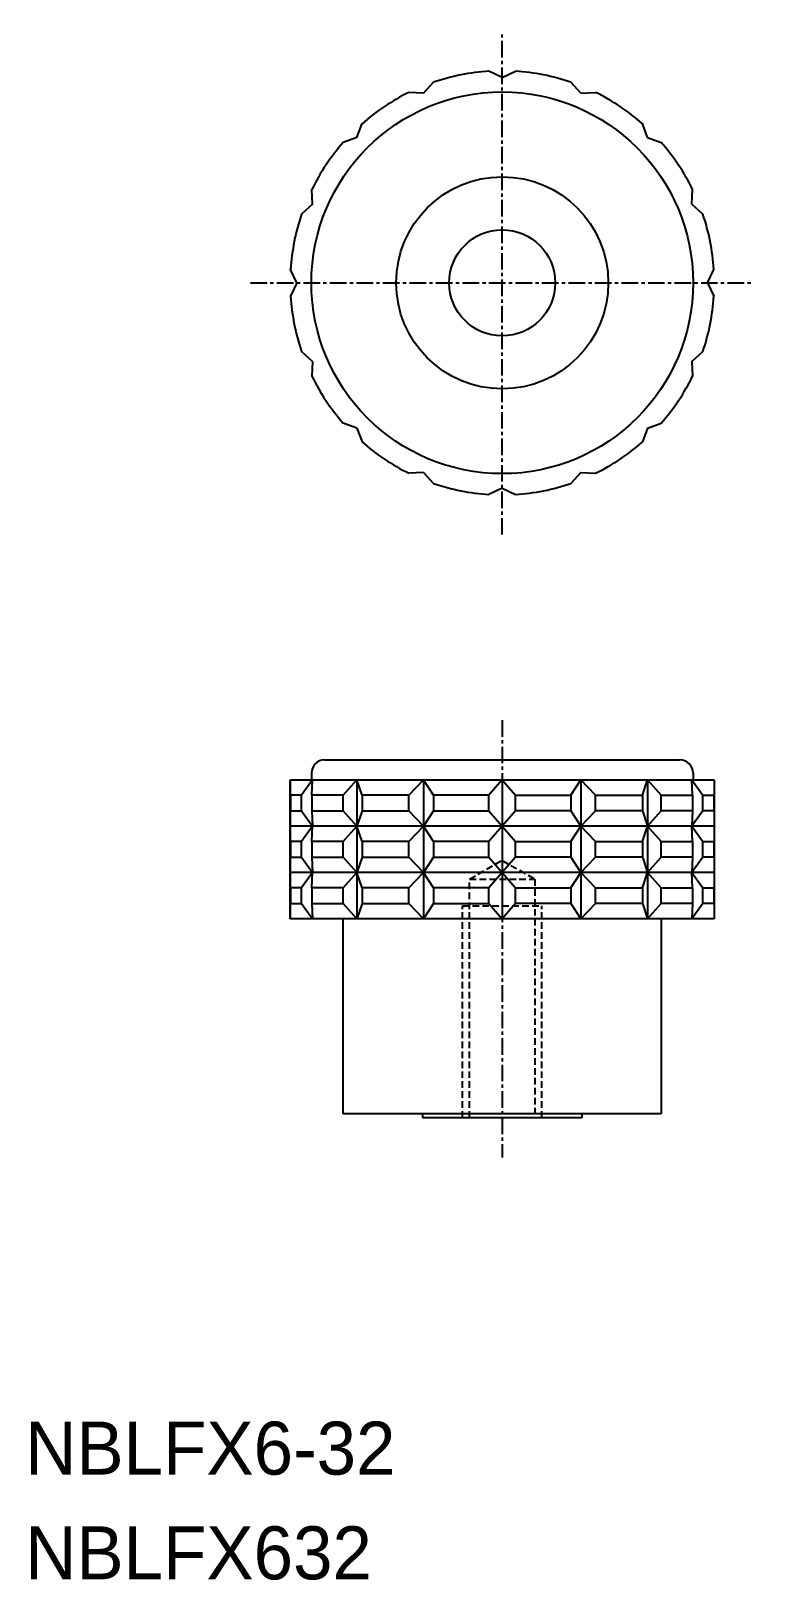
# Model space of a CAD drawing. Extents: x -13378 to -13324, y -561 to -444.
import ezdxf

# ---------------------------------------------------------------- set-up
doc = ezdxf.new("R2010")
doc.units = 0
doc.linetypes.add('CENTER', pattern=[2, 1.25, -0.25, 0.25, -0.25])
doc.linetypes.add('DASHED', pattern=[0.75, 0.5, -0.25])
doc.layers.get('0').update_dxf_attribs({"linetype": 'CONTINUOUS'})
doc.layers.add('CENTER', color=1, linetype='CENTER')

msp = doc.modelspace()

# ---------------------------------------------------------------- linework, layer by layer
at = {"color": 7, "linetype": 'CONTINUOUS'}
for p, q in [((-13342.78, -447.34), (-13343.78, -446.87)), ((-13342.78, -447.34), (-13341.78, -446.87)), ((-13348.71, -448.52), (-13349.82, -448.47)), ((-13348.71, -448.52), (-13347.96, -447.7)), ((-13336.85, -448.52), (-13337.6, -447.7)), ((-13336.85, -448.52), (-13335.74, -448.47)), ((-13353.74, -451.88), (-13353.36, -450.83)), ((-13331.82, -451.88), (-13332.2, -450.83)), ((-13353.74, -451.88), (-13354.78, -452.26)), ((-13331.82, -451.88), (-13330.78, -452.26)), ((-13357.1, -456.91), (-13357.15, -455.8)), ((-13328.46, -456.91), (-13328.41, -455.8)), ((-13357.1, -456.91), (-13357.92, -457.65)), ((-13328.46, -456.91), (-13327.64, -457.65)), ((-13358.28, -462.84), (-13358.75, -461.83)), ((-13358.28, -462.84), (-13358.75, -463.84)), ((-13327.28, -462.84), (-13326.81, -461.83)), ((-13327.28, -462.84), (-13326.81, -463.84)), ((-13357.1, -468.77), (-13357.92, -468.02)), ((-13328.46, -468.77), (-13327.64, -468.02)), ((-13357.1, -468.77), (-13357.15, -469.88)), ((-13328.46, -468.77), (-13328.41, -469.88)), ((-13353.74, -473.8), (-13354.78, -473.42)), ((-13353.74, -473.8), (-13353.36, -474.84)), ((-13331.82, -473.8), (-13332.2, -474.84)), ((-13331.82, -473.8), (-13330.78, -473.42)), ((-13348.71, -477.16), (-13349.82, -477.21)), ((-13348.71, -477.16), (-13347.96, -477.97)), ((-13336.85, -477.16), (-13337.6, -477.97)), ((-13336.85, -477.16), (-13335.74, -477.21)), ((-13342.78, -478.34), (-13343.78, -478.81)), ((-13342.78, -478.34), (-13341.78, -478.81)), ((-13356.18, -498.84), (-13329.38, -498.84)), ((-13357.18, -499.84), (-13357.18, -500.34)), ((-13328.38, -499.84), (-13328.38, -500.34)), ((-13358.78, -500.34), (-13326.78, -500.34)), ((-13358.78, -510.84), (-13358.78, -500.34)), ((-13358.78, -500.34), (-13358.78, -510.84)), ((-13358.78, -500.34), (-13358.78, -510.84)), ((-13357.1, -500.34), (-13357.92, -501.5)), ((-13357.15, -501.5), (-13357.1, -500.34)), ((-13354.78, -501.5), (-13353.74, -500.34)), ((-13353.36, -501.5), (-13353.74, -500.34)), ((-13353.74, -500.34), (-13353.74, -510.84)), ((-13349.82, -501.5), (-13348.71, -500.34)), ((-13347.96, -501.5), (-13348.71, -500.34)), ((-13348.71, -500.34), (-13348.71, -510.84)), ((-13342.78, -500.34), (-13343.78, -501.5)), ((-13342.78, -500.34), (-13342.78, -510.84)), ((-13342.78, -500.34), (-13341.78, -501.5)), ((-13337.6, -501.5), (-13336.85, -500.34)), ((-13336.85, -500.34), (-13336.85, -510.84)), ((-13335.74, -501.5), (-13336.85, -500.34)), ((-13332.2, -501.5), (-13331.82, -500.34)), ((-13331.82, -500.34), (-13331.82, -510.84)), ((-13330.78, -501.5), (-13331.82, -500.34)), ((-13328.41, -501.5), (-13328.46, -500.34)), ((-13328.46, -500.34), (-13327.64, -501.5)), ((-13326.78, -500.34), (-13326.78, -510.84)), ((-13357.92, -502.67), (-13357.1, -503.84)), ((-13357.15, -502.67), (-13357.1, -503.84)), ((-13353.74, -503.84), (-13354.78, -502.67)), ((-13353.36, -502.67), (-13353.74, -503.84)), ((-13348.71, -503.84), (-13349.82, -502.67)), ((-13347.96, -502.67), (-13348.71, -503.84)), ((-13343.78, -502.67), (-13342.78, -503.84)), ((-13341.78, -502.67), (-13342.78, -503.84)), ((-13337.6, -502.67), (-13336.85, -503.84)), ((-13336.85, -503.84), (-13335.74, -502.67)), ((-13332.2, -502.67), (-13331.82, -503.84)), ((-13331.82, -503.84), (-13330.78, -502.67)), ((-13328.41, -502.67), (-13328.46, -503.84)), ((-13327.64, -502.67), (-13328.46, -503.84)), ((-13326.75, -503.84), (-13358.78, -503.84)), ((-13357.1, -503.84), (-13357.92, -505)), ((-13357.15, -505), (-13357.1, -503.84)), ((-13354.78, -505), (-13353.74, -503.84)), ((-13353.36, -505), (-13353.74, -503.84)), ((-13349.82, -505), (-13348.71, -503.84)), ((-13347.96, -505), (-13348.71, -503.84)), ((-13342.78, -503.84), (-13343.78, -505)), ((-13342.78, -503.84), (-13341.78, -505)), ((-13337.6, -505), (-13336.85, -503.84)), ((-13335.74, -505), (-13336.85, -503.84)), ((-13332.2, -505), (-13331.82, -503.84)), ((-13330.78, -505), (-13331.82, -503.84)), ((-13328.46, -503.84), (-13327.64, -505)), ((-13328.41, -505), (-13328.46, -503.84)), ((-13357.92, -506.17), (-13357.1, -507.34)), ((-13357.15, -506.17), (-13357.1, -507.34)), ((-13353.74, -507.34), (-13354.78, -506.17)), ((-13353.36, -506.17), (-13353.74, -507.34)), ((-13348.71, -507.34), (-13349.82, -506.17)), ((-13347.96, -506.17), (-13348.71, -507.34)), ((-13343.78, -506.17), (-13342.78, -507.34)), ((-13341.78, -506.17), (-13342.78, -507.34)), ((-13337.6, -506.17), (-13336.85, -507.34)), ((-13336.85, -507.34), (-13335.74, -506.17)), ((-13332.2, -506.17), (-13331.82, -507.34)), ((-13331.82, -507.34), (-13330.78, -506.17)), ((-13327.64, -506.17), (-13328.46, -507.34)), ((-13328.41, -506.17), (-13328.46, -507.34)), ((-13326.75, -507.34), (-13358.78, -507.34)), ((-13357.1, -507.34), (-13357.92, -508.5)), ((-13357.15, -508.5), (-13357.1, -507.34)), ((-13354.78, -508.5), (-13353.74, -507.34)), ((-13353.36, -508.5), (-13353.74, -507.34)), ((-13349.82, -508.5), (-13348.71, -507.34)), ((-13347.96, -508.5), (-13348.71, -507.34)), ((-13342.78, -507.34), (-13343.78, -508.5)), ((-13342.78, -507.34), (-13341.78, -508.5)), ((-13337.6, -508.5), (-13336.85, -507.34)), ((-13335.74, -508.5), (-13336.85, -507.34)), ((-13332.2, -508.5), (-13331.82, -507.34)), ((-13330.78, -508.5), (-13331.82, -507.34)), ((-13328.46, -507.34), (-13327.64, -508.5)), ((-13328.41, -508.5), (-13328.46, -507.34)), ((-13357.92, -509.67), (-13357.1, -510.84)), ((-13357.15, -509.67), (-13357.1, -510.84)), ((-13353.74, -510.84), (-13354.78, -509.67)), ((-13353.36, -509.67), (-13353.74, -510.84)), ((-13348.71, -510.84), (-13349.82, -509.67)), ((-13347.96, -509.67), (-13348.71, -510.84)), ((-13343.78, -509.67), (-13342.78, -510.84)), ((-13341.78, -509.67), (-13342.78, -510.84)), ((-13337.6, -509.67), (-13336.85, -510.84)), ((-13336.85, -510.84), (-13335.74, -509.67)), ((-13332.2, -509.67), (-13331.82, -510.84)), ((-13331.82, -510.84), (-13330.78, -509.67)), ((-13327.64, -509.67), (-13328.46, -510.84)), ((-13328.41, -509.67), (-13328.46, -510.84)), ((-13326.78, -510.84), (-13358.78, -510.84)), ((-13354.78, -525.54), (-13354.78, -510.84)), ((-13330.78, -510.84), (-13330.78, -525.54)), ((-13348.78, -525.54), (-13354.78, -525.54)), ((-13348.78, -525.84), (-13348.78, -525.54)), ((-13336.78, -525.54), (-13348.78, -525.54)), ((-13336.78, -525.84), (-13348.78, -525.84)), ((-13336.78, -525.54), (-13336.78, -525.84)), ((-13330.78, -525.54), (-13336.78, -525.54))]:
    msp.add_line(p, q, dxfattribs=at)
at = {"color": 3, "linetype": 'DASHED'}
for p, q in [((-13345.24, -507.84), (-13342.78, -506.42)), ((-13342.78, -506.42), (-13340.32, -507.84)), ((-13345.24, -525.84), (-13345.24, -507.84)), ((-13345.24, -507.84), (-13340.32, -507.84)), ((-13340.32, -507.84), (-13340.32, -525.84)), ((-13345.78, -509.84), (-13339.78, -509.84)), ((-13345.78, -525.84), (-13345.78, -509.84)), ((-13339.78, -525.84), (-13339.78, -509.84))]:
    msp.add_line(p, q, dxfattribs=at)
at = {"color": 7, "linetype": 'CONTINUOUS'}
for points in [[(-13357.92, -501.5), (-13358.75, -501.5), (-13358.75, -502.67), (-13357.92, -502.67)], [(-13354.78, -501.5), (-13357.15, -501.5), (-13357.15, -502.67), (-13354.78, -502.67)], [(-13349.82, -501.5), (-13353.36, -501.5), (-13353.36, -502.67), (-13349.82, -502.67)], [(-13343.78, -501.5), (-13347.96, -501.5), (-13347.96, -502.67), (-13343.78, -502.67)], [(-13341.78, -501.5), (-13337.6, -501.5), (-13337.6, -502.67), (-13341.78, -502.67)], [(-13335.74, -501.5), (-13332.2, -501.5), (-13332.2, -502.67), (-13335.74, -502.67)], [(-13330.78, -501.5), (-13328.41, -501.5), (-13328.41, -502.67), (-13330.78, -502.67)], [(-13327.64, -501.5), (-13326.81, -501.5), (-13326.81, -502.67), (-13327.64, -502.67)], [(-13357.92, -505), (-13358.75, -505), (-13358.75, -506.17), (-13357.92, -506.17)], [(-13354.78, -505), (-13357.15, -505), (-13357.15, -506.17), (-13354.78, -506.17)], [(-13349.82, -505), (-13353.36, -505), (-13353.36, -506.17), (-13349.82, -506.17)], [(-13343.78, -505), (-13347.96, -505), (-13347.96, -506.17), (-13343.78, -506.17)], [(-13341.78, -505), (-13337.6, -505), (-13337.6, -506.17), (-13341.78, -506.17)], [(-13335.74, -505), (-13332.2, -505), (-13332.2, -506.17), (-13335.74, -506.17)], [(-13330.78, -505), (-13328.41, -505), (-13328.41, -506.17), (-13330.78, -506.17)], [(-13327.64, -505), (-13326.81, -505), (-13326.81, -506.17), (-13327.64, -506.17)], [(-13357.92, -508.5), (-13358.75, -508.5), (-13358.75, -509.67), (-13357.92, -509.67)], [(-13354.78, -508.5), (-13357.15, -508.5), (-13357.15, -509.67), (-13354.78, -509.67)], [(-13349.82, -508.5), (-13353.36, -508.5), (-13353.36, -509.67), (-13349.82, -509.67)], [(-13343.78, -508.5), (-13347.96, -508.5), (-13347.96, -509.67), (-13343.78, -509.67)], [(-13341.78, -508.5), (-13337.6, -508.5), (-13337.6, -509.67), (-13341.78, -509.67)], [(-13335.74, -508.5), (-13332.2, -508.5), (-13332.2, -509.67), (-13335.74, -509.67)], [(-13330.78, -508.5), (-13328.41, -508.5), (-13328.41, -509.67), (-13330.78, -509.67)], [(-13327.64, -508.5), (-13326.81, -508.5), (-13326.81, -509.67), (-13327.64, -509.67)]]:
    msp.add_lwpolyline(points, close=True, dxfattribs=at)
for radius in [14.4, 8, 4]:
    msp.add_circle((-13342.78, -462.84), radius, dxfattribs=at)
for centre, radius, start, end in [((-13342.78, -462.84), 16, 93.5997, 108.9003), ((-13342.78, -462.84), 16, 71.0997, 86.4003), ((-13342.78, -462.84), 16, 116.0997, 131.4003), ((-13342.78, -462.84), 16, 48.5997, 63.9003), ((-13342.78, -462.84), 16, 138.5997, 153.9003), ((-13342.78, -462.84), 16, 26.0997, 41.4003), ((-13342.78, -462.84), 16, 161.0997, 176.4003), ((-13342.78, -462.84), 16, 3.5997, 18.9003), ((-13342.78, -462.84), 16, 183.5997, 198.9003), ((-13342.78, -462.84), 16, 341.0997, 356.4003), ((-13342.78, -462.84), 16, 206.0997, 221.4003), ((-13342.78, -462.84), 16, 318.5997, 333.9003), ((-13342.78, -462.84), 16, 228.5997, 243.9003), ((-13342.78, -462.84), 16, 296.0997, 311.4003), ((-13342.78, -462.84), 16, 251.0997, 266.4003), ((-13342.78, -462.84), 16, 273.5997, 288.9003), ((-13356.18, -499.84), 1, 90, 180), ((-13329.38, -499.84), 1, 0, 90)]:
    msp.add_arc(centre, radius, start, end, dxfattribs=at)
at = {"layer": 'CENTER', "color": 1, "linetype": 'CENTER'}
for p, q in [((-13342.78, -481.84), (-13342.78, -443.84)), ((-13361.78, -462.84), (-13323.78, -462.84)), ((-13342.78, -495.84), (-13342.78, -528.84))]:
    msp.add_line(p, q, dxfattribs=at)

# ---------------------------------------------------------------- texts
at = {"color": 7, "linetype": 'CONTINUOUS'}
for s, p in [('NBLFX6-32', (-13378.78, -552.77)), ('NBLFX632', (-13378.78, -560.67))]:
    msp.add_text(s, height=4, dxfattribs=at).set_placement(p)

doc.saveas('drawing.dxf')
